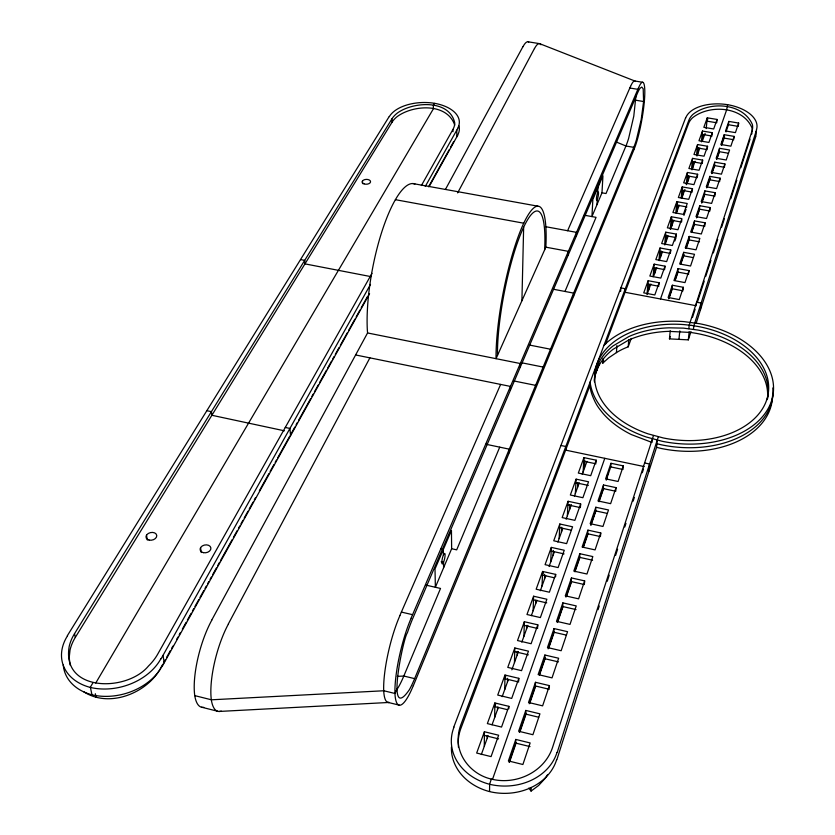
<?xml version="1.0" encoding="UTF-8"?>
<svg xmlns="http://www.w3.org/2000/svg" width="835" height="835" viewBox="0 0 835 835"><rect width="100%" height="100%" fill="white"/><g stroke="black" fill="none" stroke-linecap="round" stroke-linejoin="round"><path stroke-width="1.25" d="M484.3 746.281L484.404 731.742L498.641 735.228L491.063 756.614L476.67 753.045L484.404 731.742M487.233 738.15L487.254 735.729M489.55 791.361L489.634 784.055L491.366 779.086C511.01 784.075 533.335 776.738 545.652 760.518A58.481 48.273 0.5 0 0 552.582 747.346L653.492 435.505M494.664 717.515L494.863 702.955L508.891 706.347L508.839 708.779M497.503 709.625L497.545 707.203M504.716 689.616L504.987 675.045L518.827 678.333L518.765 680.775M509.214 452.747L509.277 449.167L485.824 444.23M510.394 390.216L510.467 386.417L355.616 354.958M507.471 681.965L507.544 678.323M521.917 300.746L523.649 227.214M514.464 662.552L514.819 647.981L528.461 651.175L521.551 670.662L507.774 667.395L514.819 647.981M635.999 95.294L633.786 116.18L628.619 138.412A40.205 6.356 -80.2 0 1 625.937 146L606.012 193.532L601.972 192.812L591.932 216.589L592.86 199.429L602.953 175.788L601.972 192.812M517.147 655.12L517.23 651.488M509.131 762.178L515.696 743.098L515.79 739.434L530.141 742.952L522.887 764.505L508.39 760.915L515.79 739.434M523.931 636.28L524.349 621.72L537.813 624.82L537.719 627.262M526.53 629.068L526.635 625.436M519.36 732.441L525.685 714.082L525.799 710.428L539.932 713.841L532.907 734.716L518.618 731.23L525.799 710.428M533.116 610.771L533.607 596.221L546.883 599.238L540.37 617.587L526.968 614.508L533.607 596.221M535.642 603.768L535.767 600.135M547.666 774.504A57.865 48.232 0.4 0 1 544.858 778.69L538.617 785.484L531.06 791.089L531.185 787.478M529.233 703.759L535.36 685.963L535.485 682.299L549.43 685.618L549.315 688.05M542.051 585.993L542.604 571.453L555.692 574.397L555.588 576.828M544.503 579.187L544.691 574.355M539.274 674.586L544.744 658.69L544.89 655.026L558.636 658.241L552.029 677.874L538.147 674.586L544.89 655.026M550.724 561.913L551.33 547.395L564.262 550.255L558.114 567.57L545.067 564.658L551.33 547.395M553.104 555.296L553.313 550.474M544.629 249.895L544.796 246.074A87.383 17.389 -79.1 0 0 522.741 229.197A87.383 17.389 -79.1 0 0 497.451 351.848L497.462 355.501M548.136 648.837L553.845 632.22L554.012 628.567L567.56 631.688L561.151 650.736L547.468 647.542L554.012 628.567M559.158 538.502L559.826 524.004L572.58 526.791L566.61 543.627L553.73 540.788L559.826 524.004M545.84 247.17L546.017 243.361A92.257 18.36 -79.1 0 0 522.731 225.408A92.257 18.36 -79.1 0 0 496.032 355.021L496.042 358.674L545.84 247.17L568.384 251.356L568.134 255.249M561.475 532.062L561.704 527.25M573.488 296.582L573.645 293.106L553.532 289.275M576.359 236.023L576.526 232.36L545.944 226.755M557.185 622.503L562.686 606.534L562.863 602.88L576.234 605.918L570.013 624.403L556.517 621.303L562.863 602.88M567.362 515.727L568.082 501.271L580.669 503.975L580.534 506.407M569.616 509.465L569.856 504.664M575.346 493.568L576.108 479.144L588.539 481.785L582.893 497.712L570.347 495.019L576.108 479.144M565.932 597.098L571.265 581.588L571.464 577.935L584.646 580.889L584.5 583.331M577.538 487.483L577.799 482.682M596.994 204.596L597.275 199.492M597.662 192.655L597.954 187.499M583.112 472.005L583.926 457.622L596.2 460.189L596.054 462.6M584.343 468.602L584.813 460.231M574.824 571.255L579.605 557.352L579.814 553.699L592.829 556.58L586.963 574.021L573.822 571.088L579.814 553.699M652.083 442.477L631.291 434.544A92.017 61.038 6.2 0 1 602.922 413.283L600.939 410.757A68.846 45.935 5.6 0 1 594.478 400.518C591.775 394.778 589.333 388.4 590.157 381.939L590.303 383.515A92.184 61.007 6.2 0 0 646.227 436.976L662.092 441.266A92.184 61.007 6.2 0 0 771.644 400.529A92.184 61.007 6.2 0 0 699.354 323.677L684.063 321.621A92.184 61.007 6.2 0 0 605.114 344.177L603.935 345.419M596.701 370.594L597.129 363.455M583.143 547.071L587.715 533.784L587.934 530.141L600.772 532.949L600.615 535.381M631.25 338.415L628.223 346.817A67.572 44.944 5.7 0 0 616.428 352.62L608.548 357.933L602.818 363.121L603.11 358.413M590.752 524.964L595.595 510.884L595.825 507.242L608.506 509.976L602.964 526.457L590.168 523.67L595.825 507.242M603.267 488.6L603.507 484.968L616.021 487.63L615.75 491.251L603.267 488.6L599.029 500.896M607.765 473.581L606.669 479.634M616.428 352.62L616.919 345.575M620.645 291.425L620.802 289.087M606.2 480.083L610.729 466.911L610.98 463.289L623.338 465.888L623.15 468.299M628.223 346.817L628.745 339.782M658.93 285.1L659.139 282.762L648.158 280.706L647.021 294.63L650.851 283.983M648.712 289.943L649.181 284.161M653.116 276.719L654.16 264.152L665.025 266.167L664.817 268.484M654.65 273.442L655.089 268.254M658.961 260.499L660.036 247.985L670.776 249.957L670.568 252.264M660.464 257.326L661.017 250.865M664.67 244.655L665.766 232.193L676.392 234.113L676.183 236.42M666.142 241.565L666.706 235.136M670.265 229.155L671.371 216.756L681.882 218.634L677.936 229.75L667.353 227.83L671.371 216.756M648.931 471.253L649.578 464.01L644.61 462.966M652.187 441.266L652.406 438.855M671.684 226.17L672.259 219.772M675.839 212.737L676.851 201.663L687.247 203.51L683.395 214.376L672.916 212.497L676.851 201.663M677.112 211.109L677.696 204.742M556.83 759.808L656.56 447.341L657.228 440.108M668.658 298.544L672.029 288.743L672.352 285.236L683.395 287.313L683.166 289.641M681.183 197.937L682.205 186.915L692.497 188.72L692.267 190.985M682.414 196.392L683.009 190.046M690.983 331.579L688.322 339.866L669.461 338.874L670.234 330.681M681.558 222.079L681.778 219.782M674.878 280.445L677.759 272.074L678.093 268.588L689.011 270.613L688.781 272.941M686.286 184.723L687.445 172.48L697.622 174.254L697.402 176.519M687.602 181.988L688.207 175.674M691.516 169.296L692.57 158.368L702.642 160.101L702.308 163.483L692.246 161.739M680.546 263.975L683.364 255.792L683.698 252.327L694.501 254.299L690.566 266.01L679.68 263.996L683.698 252.327M692.674 167.898L693.29 161.614M696.515 155.435L697.58 144.559L707.558 146.261L707.328 148.505M678.991 339.062L679.794 330.869M686.088 247.88L688.833 239.885L689.178 236.43L699.855 238.372L696.014 249.811L685.243 247.838L689.178 236.43M697.642 154.11L698.258 147.858M701.41 141.866L702.485 131.043L712.359 132.713L712.13 134.936M694.188 224.344L694.532 220.91L705.095 222.799L704.74 226.243L694.188 224.344L691.495 232.161M703.133 134.383L702.506 140.614L705.095 133.443M706.201 128.58L707.287 117.818L717.067 119.447L716.712 122.776L706.953 121.138L707.756 118.925M699.406 209.157L699.761 205.734L710.22 207.581L709.854 211.015L699.406 209.157L696.494 217.643M688.833 328.698L689.199 325.149L752.064 130.865A39.495 21.679 5 0 0 752.366 124.467C743.056 102.956 709.687 100.847 692.779 114.51A39.589 21.731 5.3 0 0 688.854 120.261L460.826 724.864A58.627 48.513 1.8 0 0 458.164 738.923C457.695 758.149 473.048 775.005 491.366 779.086M688.322 339.866L689.167 331.683M704.521 194.304L704.876 190.891L715.219 192.708L714.854 196.121L704.521 194.304L701.671 202.602M693.467 329.334L693.843 325.796L756.583 129.863M696.369 304.566L696.62 302.218L701.118 303.063L700.367 310.109M706.734 187.885L709.52 179.775L709.875 176.383L720.114 178.168L719.864 180.423M711.681 173.503L714.405 165.57L714.77 162.188L724.895 163.931L724.644 166.186M716.524 159.433L719.196 151.667L719.551 148.306L729.581 150.018L726.22 160.007L716.117 158.274L719.551 148.306M721.356 145.384L724.237 134.717L734.163 136.387L733.913 138.62M728.454 124.739L728.819 121.409L738.651 123.058L738.265 126.388L728.454 124.739L725.991 131.92M696.254 322.978L755.759 136.564M557.196 752.492L658.304 436.778M598.058 609.696L599.259 605.98M607.243 581.285L609.237 575.117M615.604 555.39L617.597 549.221M624.768 527.021L625.968 523.326M633.139 501.125L634.329 497.43M642.292 472.767L643.493 469.061M692.434 317.55L695.106 309.284M697.444 302.061L704.187 281.186M705.773 276.27L710.929 260.311M713.309 252.942L717.672 239.436M721.638 227.162L724.415 218.561M730.813 198.761L736.825 180.141M740.833 167.731L750.049 139.184M669.461 338.874L670.254 336.505M549.43 685.618L542.614 705.857L528.534 702.465L535.485 682.299M584.646 580.889L578.613 598.841L565.295 595.825L571.464 577.935M600.772 532.949L595.073 549.9L582.11 547.04L587.934 530.141M616.021 487.63L610.625 503.662L597.996 500.948L603.507 484.968M623.338 465.888L618.088 481.482L605.615 478.852L610.98 463.289M683.395 287.313L679.272 299.588L668.136 297.49L672.352 285.236M689.011 270.613L684.982 282.595L673.97 280.539L678.093 268.588M705.095 222.799L701.337 233.977L690.691 232.057L694.532 220.91M710.22 207.581L706.535 218.509L696.004 216.63L699.761 205.734M715.219 192.708L711.629 203.396L701.202 201.548L704.876 190.891M720.114 178.168L716.597 188.606L706.285 186.8L709.875 176.383M724.895 163.931L721.461 174.15L711.253 172.386L714.77 162.188M734.163 136.387L730.875 146.177L720.876 144.476L724.237 134.717M738.651 123.058L735.426 132.629L725.531 130.97L728.819 121.409M509.433 762.418L516.197 742.743M520.007 731.679L526.342 713.236M529.724 703.394L535.642 686.182M539.452 675.118L545.37 657.907M548.752 648.075L554.252 632.085M557.634 622.252L563.124 606.262M566.506 596.43L571.578 581.682M574.96 571.839L580.043 557.091M583.425 547.249L588.07 533.732M591.034 525.121L596.106 510.362M599.06 501.762L603.715 488.235M668.866 298.773L672.238 288.952M675.191 280.362L678.145 271.772M680.682 264.413L684.053 254.591M686.161 248.465L689.543 238.643M691.651 232.506L694.605 223.916M696.714 217.789L699.667 209.199M701.776 203.062L704.73 194.471M707.266 187.103L710.22 178.513M711.9 173.607L714.854 165.017M716.973 158.88L719.499 151.521M721.607 145.384L724.561 136.794M727.619 104.782L726.534 110.168L660.506 298.972M492.619 779.065L604.78 458.332M508.891 706.347L501.543 727.066L487.369 723.601L494.863 702.955M518.827 678.333L511.698 698.425L497.723 695.064L504.987 675.045M537.813 624.82L531.102 643.722L517.512 640.549L524.349 621.72M555.692 574.397L549.378 592.213L536.153 589.218L542.604 571.453M580.669 503.975L574.866 520.351L562.153 517.585L568.082 501.271M596.2 460.189L590.71 475.689L578.321 473.069L583.926 457.622M659.139 282.762L654.807 294.964L643.733 292.876L648.158 280.706M665.025 266.167L660.798 278.086L649.849 276.041L654.16 264.152M670.776 249.957L666.643 261.595L655.819 259.591L660.036 247.985M676.392 234.113L672.363 245.49L661.654 243.528L665.766 232.193M692.497 188.72L688.729 199.335L678.364 197.509L682.205 186.915M697.622 174.254L693.937 184.639L683.677 182.844L687.445 172.48M702.642 160.101L699.041 170.267L688.885 168.503L692.57 158.368M707.558 146.261L704.03 156.197L693.979 154.475L697.58 144.559M712.359 132.713L708.905 142.441L698.968 140.75L702.485 131.043M717.067 119.447L713.685 128.976L703.842 127.317L707.287 117.818M674.868 240.981L676.068 237.568L665.464 235.637M683.928 215.388L686.067 209.345M481.315 754.558L488.11 735.718M492.045 724.801L498.359 707.266M502.169 696.672L508.348 679.533M511.845 669.827L518.42 651.592M521.812 642.167L527.845 625.405M531.363 615.645L536.926 600.208M540.339 590.731L545.746 575.732M549.065 566.516L554.409 551.695M557.864 542.103L562.738 528.565M566.099 519.224L571.38 504.58M574.459 496.021L579.25 482.724M582.256 474.384L586.953 461.348M653.826 275.727L656.748 267.617M659.253 260.677L662.51 251.627M664.952 244.843L668.146 236.002M670.526 229.374L673.866 220.127M676.36 213.196L679.241 205.201M681.673 198.438L684.909 189.451M686.881 183.982L689.637 176.331M691.975 169.849L695.075 161.259M696.954 156.02L699.845 148.014M495.625 704.364L494.811 706.619L507.565 709.708M505.718 676.527L504.924 678.709L518.723 681.997M543.282 572.841L542.458 575.106L554.346 577.778M671.831 218.06L671.069 220.19L680.441 221.88M677.665 201.966L676.538 205.086L686.923 206.934M682.623 188.282L681.892 190.317L692.163 192.123M602.818 363.121L603.715 360.699M594.958 375.228L599.415 363.371M589.948 385.53L460.847 728.538A58.502 48.513 1.8 0 0 458.196 742.597L458.467 747.335M605.521 344.156L688.541 123.601A39.537 21.762 5.3 0 1 692.466 117.85C709.343 104.166 742.712 106.296 751.959 127.807A39.433 21.7 5.1 0 1 752.189 131.679M453.77 727.097L685.556 117.965M414.63 678.646L633.765 147.346A40.237 6.179 -80.1 0 0 636.427 139.748L641.186 119.624L643.597 101.526L643.19 88.761L641.75 87.049L640.101 88.239A39.996 6.116 -80.1 0 0 637.616 92.831L412.709 618.578A57.897 12.201 -76.5 0 0 407.376 632.815C403.274 637.533 385.112 725.051 409.38 689.7A58.252 12.41 -76.6 0 0 414.63 678.636L403.816 676.037L397.314 676.371M413.346 685.66L634.224 148.985M396.969 688.917L395.049 693.499L383.808 690.764L211.464 699.803L194.899 695.659M644.474 99.438L643.597 101.526L635.779 100.221M499.727 447.163L456.693 549.858L451.641 548.72L451.453 530.465L435.014 568.959L435.369 587.266L451.641 548.72M564.982 291.457L596.044 217.33L584.354 215.211M411.123 618.077L638.566 87.685M399.902 615.458L500.624 384.413M567.612 230.721L630.55 86.36M228.341 623.943L369.895 357.86M457.643 192.906L534.473 48.482M211.798 619.977L367.557 332.956L367.296 329.314A90.879 24.497 -79.1 0 1 382.232 230.575A90.879 24.497 -79.1 0 1 414.922 183.982M445.441 189.43L522.95 46.614M160.915 667.614L162.804 664.222M164.067 661.957L165.32 659.692M166.582 657.427L170.361 650.642M171.624 648.378L172.887 646.113M176.665 639.318L177.928 637.053M179.191 634.788L180.444 632.523M182.343 629.131L186.121 622.336M187.374 620.071L191.163 613.287M192.415 611.022L193.678 608.757M194.941 606.492L198.72 599.697M199.982 597.432L203.761 590.637M205.024 588.372L206.287 586.118M207.539 583.853L208.802 581.588M210.065 579.323L211.328 577.058M212.581 574.793L216.369 567.998M217.622 565.733L219.511 562.341M220.774 560.076L232.14 539.66M233.414 537.385L237.213 530.559M238.476 528.284L239.739 526.008M241.002 523.733L242.901 520.32M244.175 518.044L247.974 511.218M249.237 508.943L253.036 502.127M254.299 499.852L255.573 497.577M259.372 490.75L268.87 473.685M270.133 471.41L273.932 464.594M275.195 462.319L276.458 460.043M277.731 457.768L289.755 436.162M291.018 433.887L294.818 427.071M296.081 424.796L297.344 422.52M298.606 420.255L310.63 398.66M311.893 396.385L313.156 394.12M314.419 391.845L318.219 385.029M319.481 382.754L326.443 370.249M327.706 367.984L331.505 361.158M332.768 358.893L334.031 356.618M335.294 354.343L339.094 347.527M340.356 345.252L347.318 332.758M348.581 330.483L354.906 319.116M356.169 316.851L359.969 310.025M361.231 307.76L367.557 296.394M428.585 186.769L449.282 149.569M450.535 147.315L453.05 142.806A39.109 21.94 -1 0 0 453.676 141.543M162.376 666.121L369.571 293.659M429.19 186.508L457.757 135.155M161.103 658.773L370.51 284.37M425.276 186.455L457.716 128.454M371.982 273.348L157.732 654.118A57.678 42.314 -16 0 1 148.484 666.017C126.795 692.298 61.216 692.111 69.201 646.415A57.657 42.627 -15.6 0 1 74.524 633.692L391.939 118.862A39.391 21.919 -0.7 0 1 397.251 113.122C413.001 101.505 449.762 99.125 454.762 123.058A39.339 21.835 -0.9 0 1 452.935 129.456L421.372 185.558M92.977 682.727L90.347 687.205L91.933 694.553M434.555 103.404L433.344 105.46L433.396 108.79L95.743 683.051M70.182 665.119L69.19 657.771L70.025 650.1A57.542 42.627 -15.7 0 1 75.327 637.376L392.053 122.213A39.328 21.94 -0.7 0 1 397.356 116.462C413.586 104.657 447.226 102.768 454.731 125.125M67.343 635.706L389.173 116.576M396.427 690.378L398.483 687.059A58.179 12.744 -76.5 0 0 403.816 676.037L440.525 588.445L425.683 585.053M218.947 711.462L389.246 702.444A53.805 11.742 -76.4 0 1 383.714 690.973A53.784 11.732 -76.4 0 1 399.913 615.614M528.242 41.823L539.65 43.66L634.819 80.985L642.762 82.289M629.83 88.009L637.867 89.335M702.151 134.383L712.015 136.053M723.872 138.057L733.777 139.737M697.246 147.92L707.214 149.622M719.196 151.667L728.036 153.181M633.765 147.346L625.937 146L616.324 142.023M714.405 165.57L724.519 167.313M687.121 175.872L697.288 177.646M709.52 179.775L719.739 181.56M412.824 183.543L537.771 206.161M688.833 239.885L699.5 241.826M395.383 199.68L523.743 223.206M659.734 251.45L670.463 253.423M683.364 255.792L692.893 257.545M83.855 691.85C105.106 705.523 134.028 697.361 151.125 680.65A57.218 42.303 -16.3 0 0 158.786 671.246M653.868 267.638L664.712 269.653M677.759 272.074L688.666 274.099M647.866 284.203L658.836 286.259M672.029 288.743L683.051 290.81M620.885 287.908L625.3 288.743L625.05 292.271L696.254 305.746M300.527 259.57L304.692 260.374L304.963 263.87L370.886 276.615M529.327 345.032L550.505 349.218M521.729 362.787L543.147 367.066M367.557 332.956L520.278 363.528L520.299 367.076M513.942 380.969L535.6 385.352M560.932 445.483L565.806 446.506L565.639 450.128L644.286 466.598M583.728 461.233L595.971 463.811M610.729 466.911L623.056 469.5M575.92 482.776L588.331 485.417M206.84 410.684L211.412 411.665L211.871 415.277L284.37 430.808M285.267 427.447L289.933 428.449L290.58 435.672M567.904 504.904L580.471 507.617M595.595 510.884L606.982 513.337M559.659 527.647L571.119 530.162M587.715 533.784L600.532 536.592M551.183 551.048L564.074 553.908M579.605 557.352L592.589 560.222M440.953 548.96L443.322 549.493L443.406 555.014M571.265 581.588L584.427 584.542M441.162 561.798L443.521 562.331L443.594 567.779M533.492 599.874L546.737 602.901M562.686 606.534L576.025 609.581M524.244 625.373L537.677 628.484M553.845 632.22L566.14 635.07M401.374 612.076L412.584 614.685M514.725 651.644L528.346 654.838M544.744 658.69L558.448 661.904M535.36 685.963L549.263 689.272M656.894 443.729L661.748 444.888A92.017 61.038 6.2 0 0 772.845 387.931M656.56 447.341L661.403 448.499A91.86 61.08 6.2 0 0 772.5 395.8M525.685 714.082L538.69 717.234M387.69 702.318L399.506 705.199M484.383 735.405L498.589 738.891M515.696 743.098L530.016 746.605M201.527 707.193L217.872 711.295M528.899 788.073L531.06 791.089M74.513 633.692L75.317 637.376M95.336 693.718L96.119 697.361M162.982 655.412L164.245 662.76M146.501 535.193L147.325 540.047M200.557 547.687L201.245 552.53M362.432 181.091L362.547 183.637M391.939 118.862L392.053 122.213M452.946 129.456L452.956 131.69M456.787 130.124L456.828 136.815M67.531 635.759A53.492 39.443 -15.9 0 0 90.222 687.403A53.492 39.422 -16 0 0 160.904 658.721M63.272 665.036A53.273 39.433 -16.1 0 0 91.808 694.751A53.273 39.422 -16.1 0 0 162.178 666.069M160.278 668.751A57.218 42.303 -16.3 0 1 159.308 670.422M389.319 116.597A36.364 20.176 -0.8 0 1 434.607 103.31A36.364 20.176 -0.8 0 1 457.57 128.433M458.979 125.928A36.26 20.228 -0.8 0 1 457.611 135.124M211.819 620.123A54.379 16.877 -74.6 0 0 194.795 695.868A54.4 16.898 -74.6 0 0 203.782 707.318M228.362 624.089A54.484 16.439 -74.8 0 0 211.359 700.001A54.505 16.45 -74.8 0 0 221.254 711.096M411.133 618.234A53.858 11.419 -76.5 0 0 394.965 693.697A53.878 11.429 -76.5 0 0 413.346 685.525M522.95 46.739A35.947 7.849 -80.7 0 1 528.732 42.053M630.54 86.496A37.022 5.824 -80.1 0 1 635.508 81.496M534.473 48.607A35.999 7.63 -80.7 0 1 540.976 44.766M638.556 87.821A37.053 5.668 -80.1 0 1 644.516 99.344A37.074 5.668 -80.1 0 1 634.235 148.86M767.261 399.589A87.164 57.824 6.2 0 0 698.07 330.086L683.573 328.134L669.012 327.821A87.164 57.824 6.2 0 0 628.922 336.526L613.151 345.857A87.164 57.824 6.2 0 0 594.416 381.845M594.395 380.384A87.017 57.855 6.2 0 1 612.911 349.416L628.651 340.064A87.017 57.855 6.2 0 1 668.689 331.349L690.482 332.445A87.017 57.855 6.2 0 1 767.375 399.401M556.611 759.756A54.056 44.944 1 0 1 489.477 791.58A54.066 44.954 1.1 0 1 451.432 746.97M556.976 752.439A54.285 44.965 1 0 1 489.56 784.274A54.296 44.975 1.1 0 1 453.989 727.149M751.991 132.953A39.433 21.7 5.1 0 1 751.657 134.216M756.092 131.293A36.427 20.071 5.2 0 1 755.602 136.533M756.427 129.843A36.531 20.019 5.2 0 0 727.65 104.688A36.531 20.019 5.2 0 0 685.702 117.996M691.223 325.368L683.928 324.596A87.32 57.782 6.2 0 0 596.545 365.125A87.32 57.782 6.2 0 0 648.148 433.876L663.147 437.926A87.32 57.782 6.2 0 0 766.874 399.328A87.32 57.782 6.2 0 0 698.446 326.537L691.223 325.368M203.354 552.645A5.448 3.914 -10.6 0 0 210.879 547.917A5.448 3.914 -10.6 0 0 202.289 545.944A5.448 3.914 -10.6 0 0 203.354 552.645M149.11 540.088A5.448 3.841 -12 0 0 156.75 535.423A5.448 3.841 -12 0 0 148.275 533.481A5.448 3.841 -12 0 0 149.11 540.088M363.997 183.867A4.196 2.432 -2.2 0 0 370.552 181.894A4.196 2.432 -2.2 0 0 364.571 179.661A4.196 2.432 -2.2 0 0 363.997 183.867M597.547 198.772A4.227 0.71 -79.7 0 0 598.319 191.987A4.227 0.71 -79.7 0 0 596.545 197.477A4.227 0.71 -79.7 0 0 597.547 198.772M443.51 562.341A5.438 1.138 -77.2 0 0 444.846 553.522A5.438 1.138 -77.2 0 0 442.018 560.17A5.438 1.138 -77.2 0 0 443.51 562.341"/></g></svg>
